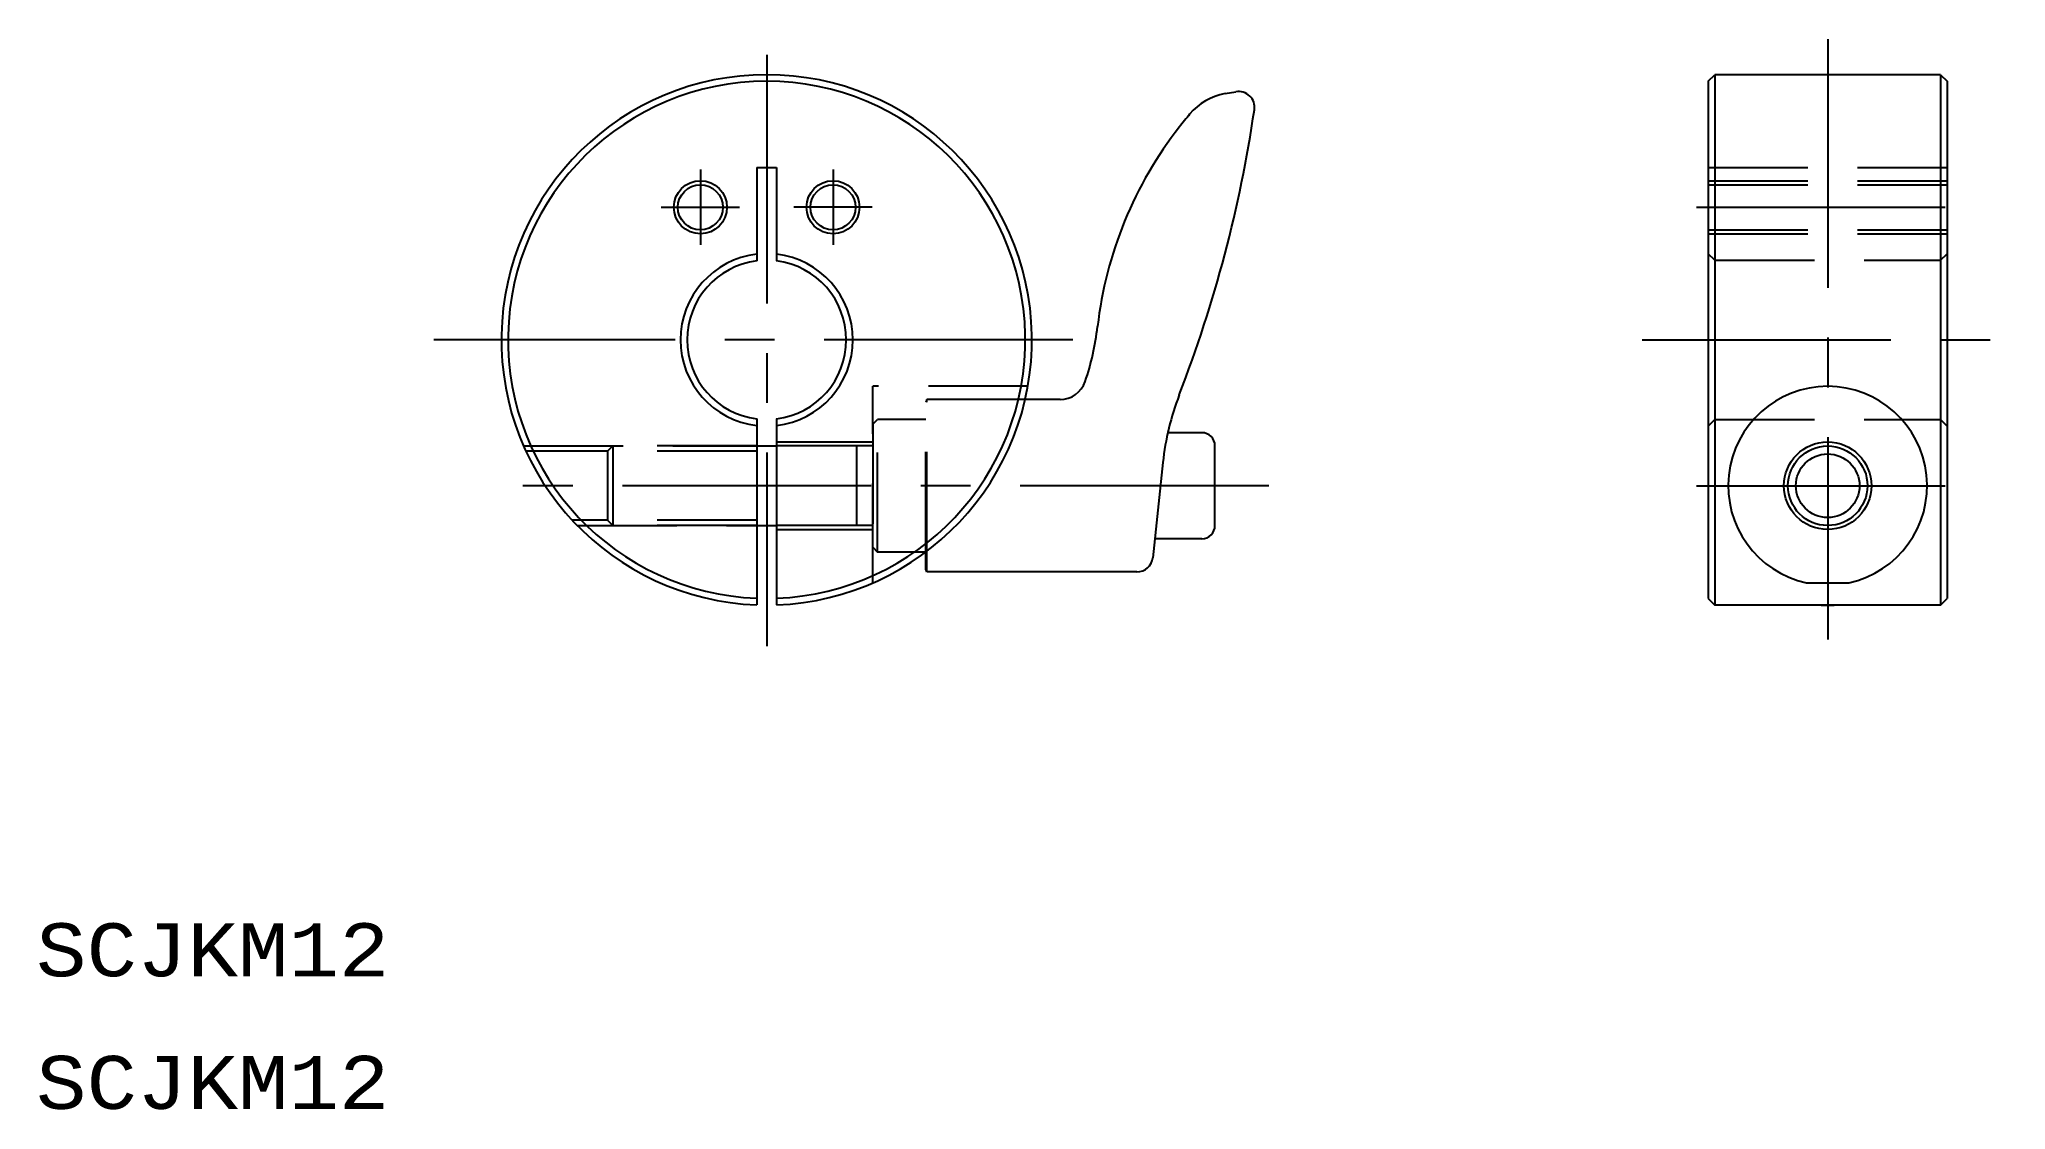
# Model space of a CAD drawing. Extents: x 20 to 169, y 20 to 101.
import ezdxf
from ezdxf.enums import TextEntityAlignment as Align

# ---------------------------------------------------------------- set-up
doc = ezdxf.new("R2010")
doc.units = 0
doc.header["$LTSCALE"] = 15
doc.linetypes.add('CENTER', pattern=[2, 1.25, -0.25, 0.25, -0.25])
doc.linetypes.add('DASHED', pattern=[0.75, 0.5, -0.25])
for name, color, linetype in [('CSLAYER1', 7, 'CONTINUOUS'), ('CSLAYER16', 7, 'CONTINUOUS'), ('CSLAYER3', 7, 'CONTINUOUS')]:
    doc.layers.add(name, color=color, linetype=linetype)
doc.styles.add('EASYDRAW_FONT', font='monotxt', dxfattribs={"height": 1, "bigfont": 'bigfont'})

# ---------------------------------------------------------------- blocks, each defined once
blk = doc.blocks.new('BLKF0000')
at = {"layer": 'CSLAYER1', "color": 3, "linetype": 'CONTINUOUS'}
for p, q in [((87.175272, 73.5), (87.089465, 73.299237)), ((87.175272, 60.5), (87.175272, 62.064717)), ((87.175272, 60.5), (87.089465, 60.700763))]:
    blk.add_line(p, q, dxfattribs=at)
at = {"layer": 'CSLAYER1', "color": 3, "linetype": 'DASHED'}
blk.add_line((87.175272, 62.064717), (87.175272, 73.5), dxfattribs=at)
at = {"layer": 'CSLAYER1', "color": 7, "linetype": 'CONTINUOUS'}
for p, q in [((107.889465, 71), (105.375197, 71)), ((108.889465, 64), (108.889465, 70)), ((107.889465, 63), (104.354759, 63))]:
    blk.add_line(p, q, dxfattribs=at)
for centre, start, end in [((107.889465, 70), 0, 90), ((107.889465, 64), 270, 360)]:
    blk.add_arc(centre, 1, start, end, dxfattribs=at)
at = {"layer": 'CSLAYER16', "color": 3, "linetype": 'CONTINUOUS'}
for p, q in [((109.657118, 96.571112), (110.46622, 96.713778)), ((97.211269, 73.5), (94.57664, 73.5)), ((104.964462, 68.745535), (104.203368, 61.57337)), ((87.089465, 60.700763), (87.089465, 62.064717)), ((103.010068, 60.5), (87.175272, 60.5))]:
    blk.add_line(p, q, dxfattribs=at)
at = {"layer": 'CSLAYER16', "color": 3, "linetype": 'DASHED'}
for p, q in [((87.089465, 62.064717), (87.089465, 73.299237)), ((94.57664, 73.5), (87.175272, 73.5))]:
    blk.add_line(p, q, dxfattribs=at)
at = {"layer": 'CSLAYER16', "color": 3, "linetype": 'CONTINUOUS'}
for centre, radius, start, end in [((110.438535, 92.139477), 4.5, 100, 140.207964), ((110.674598, 95.532009), 1.2, -8.365079, 100), ((12.925713, 109.905438), 100, 338.863766, 351.634921), ((137.715758, 69.419374), 40, 140.207964, 141.978819), ((129.837927, 75.578901), 30, 141.978819, 173.455386), ((80.163757, 81.277743), 20, 341.277451, 353.455386), ((97.211269, 75.5), 2, 270, 341.277451), ((124.852795, 66.635029), 20, 158.863766, 173.942569), ((103.010068, 61.7), 1.2, 270, 353.942569)]:
    blk.add_arc(centre, radius, start, end, dxfattribs=at)

msp = doc.modelspace()

# ---------------------------------------------------------------- linework, layer by layer
at = {"layer": 'CSLAYER1', "color": 7, "linetype": 'CONTINUOUS'}
for p, q in [((146.089465, 97.5), (146.589465, 98)), ((146.589465, 98), (146.589465, 58)), ((163.589465, 98), (146.589465, 98)), ((163.589465, 98), (163.589465, 58)), ((163.589465, 98), (164.089465, 97.5)), ((146.089465, 97.5), (146.089465, 58.5)), ((164.089465, 97.5), (164.089465, 58.5)), ((74.339465, 91), (74.339465, 83.95294)), ((74.339465, 91), (75.839465, 91)), ((75.839465, 91), (75.839465, 83.95294)), ((74.339465, 72.04706), (74.339465, 58.014067)), ((75.839465, 72.04706), (75.839465, 58.014067)), ((74.339465, 70), (75.839465, 70)), ((74.339465, 64), (75.839465, 64)), ((153.503066, 59.669697), (156.675863, 59.669697)), ((146.089465, 58.5), (146.589465, 58)), ((163.589465, 58), (146.589465, 58)), ((163.589465, 58), (164.089465, 58.5))]:
    msp.add_line(p, q, dxfattribs=at)
at = {"layer": 'CSLAYER1', "color": 3, "linetype": 'DASHED'}
for p, q in [((146.089465, 91), (164.089465, 91)), ((146.089465, 90), (164.089465, 90)), ((146.089465, 89.7), (164.089465, 89.7)), ((146.089465, 86.3), (164.089465, 86.3)), ((146.089465, 86), (164.089465, 86)), ((146.589465, 84), (146.089465, 84.5)), ((146.589465, 84), (163.589465, 84)), ((146.589465, 84), (146.589465, 72)), ((163.589465, 84), (164.089465, 84.5)), ((163.589465, 84), (163.589465, 72)), ((83.089465, 59.669697), (83.089465, 74.5)), ((94.780833, 74.5), (83.089465, 74.5)), ((83.089465, 71.634144), (83.45532, 72)), ((83.089465, 71.634144), (83.089465, 62.365856)), ((83.45532, 62), (83.45532, 72)), ((87.089465, 72), (83.45532, 72)), ((146.089465, 71.5), (146.589465, 72)), ((146.589465, 72), (163.589465, 72)), ((163.589465, 72), (164.089465, 71.5)), ((56.759162, 70), (74.339465, 70)), ((63.489465, 70), (63.089465, 69.6)), ((63.489465, 70), (63.489465, 64)), ((74.339465, 70), (63.689465, 70)), ((75.839465, 70.3), (83.089465, 70.3)), ((83.089465, 70), (75.839465, 70)), ((81.889465, 64), (81.889465, 70)), ((74.339465, 69.6), (56.938982, 69.6)), ((63.089465, 69.6), (63.089465, 64.4)), ((74.339465, 64.4), (60.425222, 64.4)), ((60.806608, 64), (74.339465, 64)), ((63.489465, 64), (63.089465, 64.4)), ((74.339465, 64), (63.689465, 64)), ((83.089465, 64), (75.839465, 64)), ((75.839465, 63.7), (83.089465, 63.7)), ((83.089465, 62.365856), (83.45532, 62)), ((87.089465, 62), (83.45532, 62))]:
    msp.add_line(p, q, dxfattribs=at)
at = {"layer": 'CSLAYER1', "color": 3, "linetype": 'CONTINUOUS'}
for centre, radius in [((70.089465, 88), 2), ((80.089465, 88), 2), ((155.089465, 67), 3)]:
    msp.add_circle(centre, radius, dxfattribs=at)
at = {"layer": 'CSLAYER1', "color": 7, "linetype": 'CONTINUOUS'}
for centre, radius in [((70.089465, 88), 1.7), ((80.089465, 88), 1.7), ((155.089465, 67), 3.3), ((155.089465, 67), 2.4)]:
    msp.add_circle(centre, radius, dxfattribs=at)
for centre, radius, start, end in [((75.089465, 78), 20, -87.850904, 267.850904), ((75.089465, 78), 19.5, -87.795772, 267.795772), ((75.089465, 78), 6.5, 96.62581, 263.37419), ((75.089465, 78), 6, 97.180756, 262.819244), ((75.089465, 78), 6.5, -83.37419, 83.37419), ((75.089465, 78), 6, -82.819244, 82.819244), ((155.089465, 67), 7.5, -77.788566, 257.788566), ((155.089465, 65.483921), 7.5, 266.247578, 273.752422)]:
    msp.add_arc(centre, radius, start, end, dxfattribs=at)
at = {"layer": 'CSLAYER3', "color": 1, "linetype": 'CENTER'}
for p, q in [((75.089465, 99.5), (75.089465, 54.910535)), ((155.089465, 100.668728), (155.089465, 55.391434)), ((70.089465, 90.837893), (70.089465, 85.162107)), ((80.089465, 90.837893), (80.089465, 85.162107)), ((67.136355, 88), (73.042574, 88)), ((83.042574, 88), (77.136355, 88)), ((145.189465, 88), (164.989465, 88)), ((98.178929, 78), (50, 78)), ((141.102538, 78), (168.511213, 78)), ((112.962371, 67), (54.11016, 67)), ((145.189465, 67), (164.989465, 67))]:
    msp.add_line(p, q, dxfattribs=at)

# ---------------------------------------------------------------- block references
at = {"layer": 'CSLAYER1'}
msp.add_blockref('BLKF0000', (0, 0), dxfattribs=at)

# ---------------------------------------------------------------- texts
at = {"layer": 'CSLAYER1', "color": 7, "style": 'EASYDRAW_FONT', "width": 0.999}
for p, p2 in [((20, 30), (46.639999, 30)), ((20, 20), (46.639999, 20))]:
    msp.add_text('SCJKM12', height=4, dxfattribs=at).set_placement(p, p2, align=Align.FIT)

doc.saveas('drawing.dxf')
